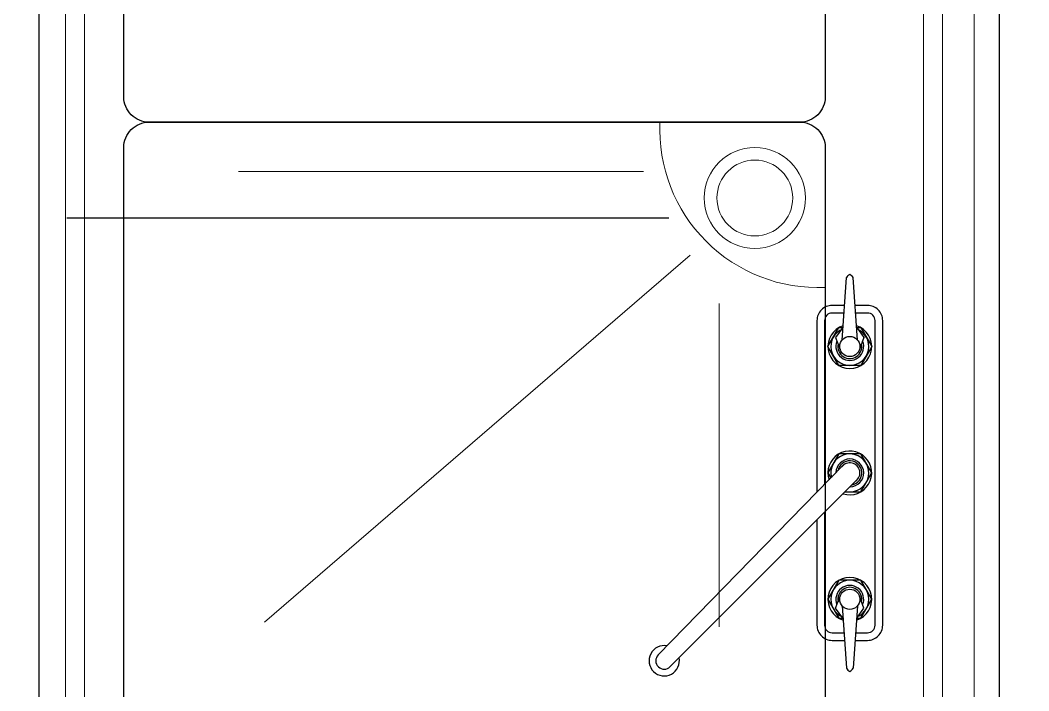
# Model space of a CAD drawing. Header units: millimetres. Extents: x 12325263 to 13848842, y -1463133 to 573208.
# Drawn here: x 12585822 to 12586620, y -824763 to -824232 of the extents above; entities that cross this region are included whole.
import ezdxf
from ezdxf.xclip import XClip

# ---------------------------------------------------------------- set-up
doc = ezdxf.new("R2010")
doc.units = ezdxf.units.MM
doc.header["$LTSCALE"] = 1000
doc.header["$XCLIPFRAME"] = 0
for name, color, linetype in [('A-WALL', 5, 'Continuous'), ('fur202301', 252, 'Continuous'), ('WALL', 5, 'Continuous'), ('WALL-SHATCH', 8, 'Continuous'), ('建筑-楼板开洞', 251, 'Continuous')]:
    doc.layers.add(name, color=color, linetype=linetype)

# ---------------------------------------------------------------- blocks, each defined once
blk = doc.blocks.new('adgshg13-A$C7F010FC0')
at = {"layer": 'WALL-SHATCH'}
h = blk.add_hatch(color=256, dxfattribs=at)
h.dxf.hatch_style = 1
h.paths.add_polyline_path([(-60384.17, -16880.9), (-763.16, 197.48), (12587.62, -13153.3), (12587.62, -157996.02), (-162964.85, -188820.43), (-171262.38, -180522.9), (-171262.38, -31310.9), (-150707.19, -10755.71), (-131860.08, -7980.9), (-99162.38, -7980.9), (-99162.38, -4980.9), (-76620.43, -4980.9), (-70107.65, -16880.9)], flags=16)
h.paths.add_polyline_path([(-60091.23, -16380.9), (-646.88, 646.88), (12987.62, -12987.62), (12987.62, -158331.9), (-163100.58, -189250.38), (-171662.38, -180688.59), (-171662.38, -31145.21), (-150777.9, -10260.73), (-131896.69, -7480.9), (-99562.38, -7480.9), (-99562.38, -4580.9), (-76365.55, -4580.9), (-69907.51, -16380.9)])
blk = doc.blocks.new('A$C4C7A72D3')
at = {"layer": 'WALL', "color": 1}
blk.add_blockref('adgshg13-A$C7F010FC0', (210433.01, 205503.57), dxfattribs=at)
blk = doc.blocks.new('asdgag02C')
at = {"layer": 'fur202301'}
for p, q in [((-115, 5.45), (-107, 11.21)), ((-107, 11.21), (-97.55, 7.62)), ((107, 11.21), (97.55, 7.62)), ((115, 5.45), (107, 11.21)), ((-105.1, 6.17), (-154.58, 2.61)), ((153.26, -142.08), (4.75, 6.44)), ((105.1, 6.17), (154.58, 2.61)), ((-105.1, -6.17), (-154.58, -2.61)), ((-115, -5.45), (-107, -11.21)), ((-107, -11.21), (-97.55, -7.62)), ((144.03, -151.64), (-6.27, -4.97)), ((107, -11.21), (97.55, -7.62)), ((105.1, -6.17), (154.58, -2.61)), ((115, -5.45), (107, -11.21))]:
    blk.add_line(p, q, dxfattribs=at)
for points in [[(132.5, 4.2), (132.5, 14, 0.414214), (120.5, 26), (-120.5, 26, 0.414214), (-132.5, 14), (-132.5, 4.2)], [(126.5, 4.63), (126.5, 14, 0.414214), (120.5, 20), (-120.5, 20, 0.414214), (-126.5, 14), (-126.5, 4.63)], [(-132.5, -4.2), (-132.5, -14, 0.414214), (-120.5, -26), (15.28, -26)], [(-126.5, -4.63), (-126.5, -14, 0.414214), (-120.5, -20), (9.13, -20)], [(31.19, -20), (120.5, -20, 0.414214), (126.5, -14), (126.5, -4.63)], [(37.19, -26), (120.5, -26, 0.414214), (132.5, -14), (132.5, -4.2)]]:
    blk.add_lwpolyline(points, format="xyb", dxfattribs=at)
for points in [[(-115, 5.45), (-115, 8.66), (-100, 17.32), (-85, 8.66), (-85, -8.66), (-100, -17.32), (-115, -8.66), (-115, -5.45)], [(15, -3.81), (15, 8.66), (0, 17.32), (-15, 8.66), (-15, -8.66), (0, -17.32), (4.01, -15)], [(115, 5.45), (115, 8.66), (100, 17.32), (85, 8.66), (85, -8.66), (100, -17.32), (115, -8.66), (115, -5.45)]]:
    blk.add_lwpolyline(points, dxfattribs=at)
for centre in [(-100, 0), (100, 0)]:
    blk.add_circle(centre, 8, dxfattribs=at)
for centre, radius, start, end in [((-100, 0), 17.32, 197.98729, 162.01271), ((0, 0), 17.32, 342.17468, 288.43066), ((100, 0), 17.32, 17.98729, 342.01271), ((-100, 0), 15, 201.63524, 158.36476), ((-100, 0), 11, 247.37981, 112.62019), ((-100, 0), 9.5, 258.04561, 101.95439), ((0, 0), 15, 346.82707, 283.7584), ((0, 0), 11, 0.98216, 269.52646), ((0, 0), 9.5, 11.37393, 259.04734), ((0, 0), 8, 36.41474, 232.95908), ((100, 0), 15, 21.63524, 338.36476), ((100, 0), 11, 67.37981, 292.62019), ((100, 0), 9.5, 78.04561, 281.95439), ((-150.23, -3.85), 7.79, 123.98167, 150.40409), ((150.23, -3.85), 7.79, 29.59591, 56.01833), ((-150.23, 3.85), 7.79, 209.59591, 236.01833), ((150.23, 3.85), 7.79, 303.98167, 330.40409), ((148.65, -146.86), 12, 169.33414, 101.37154), ((148.65, -146.86), 6.65, 226.01338, 46.01338)]:
    blk.add_arc(centre, radius, start, end, dxfattribs=at)
blk = doc.blocks.new('asdgag2019060117474293881')
at = {"lineweight": 9}
blk.add_line((0, -20), (1800, -20), dxfattribs=at)
at = {"lineweight": 0}
for p, q in [((21, -45), (1779, -45)), ((36, -60), (1764, -60))]:
    blk.add_line(p, q, dxfattribs=at)
at = {"color": 1, "lineweight": 9}
for p, q in [((769.51, -221.7), (1025.21, -221.7)), ((731.32, -244.76), (1021.47, -581.58)), ((665.11, -281.69), (665.11, -601.99))]:
    blk.add_line(p, q, dxfattribs=at)
blk.add_lwpolyline([(0, -760), (1800, -760), (1800, 0), (0, 0)], close=True)
at = {"lineweight": 0}
for points in [[(21, -45), (21, -739), (1779, -739), (1779, -45)], [(36, -60), (36, -724), (1764, -724), (1764, -60)]]:
    blk.add_lwpolyline(points, dxfattribs=at)
for points in [[(91, -137.84), (606, -137.84, -0.414214), (626, -157.84), (626, -672.84, -0.414214), (606, -692.84), (91, -692.84, -0.414214), (71, -672.84), (71, -157.84, -0.414214)], [(646, -137.84), (1161, -137.84, -0.414214), (1181, -157.84), (1181, -672.84, -0.414214), (1161, -692.84), (646, -692.84, -0.414214), (626, -672.84), (626, -157.84, -0.414214)]]:
    blk.add_lwpolyline(points, format="xyb", close=True)
at = {"color": 1, "lineweight": 0}
for radius in [40, 30]:
    blk.add_circle((686, -193.49), radius, dxfattribs=at)
blk.add_arc((631.86, -143.7), 125, 267.31397, 2.68603, dxfattribs=at)
blk.add_blockref('asdgag02C', (903.5, -118.34))
blk = doc.blocks.new('sdfgsdffhg')
at = {"layer": 'fur202301', "rotation": 270}
blk.add_blockref('asdgag2019060117474293881', (5513.17, 50370.13, 0), dxfattribs=at)

msp = doc.modelspace()

# ---------------------------------------------------------------- block references
ref = msp.add_blockref('A$C4C7A72D3', (12385714.85, -906209.52), dxfattribs=dict(rotation=350.041249254255))
XClip(ref).set_block_clipping_path([(223442.8584877662, 85923.1187333744), (220542.7961432356, 85923.1422391906), (220542.8579492103, 89292.823275506), (211526.9150355905, 89292.8101311298), (210631.4331447985, 94392.8080583527), (206113.3685902953, 94392.8025418455), (206001.4315187763, 95030.3127344656), (204376.2826588508, 94744.9613686837), (203364.4570056833, 100506.9030052917), (197947.3947122637, 99555.7482674252), (192482.3428474721, 130679.4765393781), (190118.7804593667, 130264.4504016289), (191623.4071957469, 121695.6427078634), (177046.6486519482, 119136.2011700841), (175707.6223907359, 126760.8483765714), (173902.988371335, 128026.4039125028), (169528.3854461554, 127258.2903269802), (169070.0967394859, 129868.3614864857), (163308.2517458182, 128856.6693391807), (163766.52659606, 126246.6171700556), (159679.1795131005, 125528.9180921423), (170669.6888374612, 62935.797914044), (167222.1989369914, 62330.4650948944), (167939.7759490944, 58243.6808593175), (171386.9528796654, 58848.2912487988), (172857.0656793863, 50477.0032648193), (165962.5026008021, 49266.4230898353), (168037.7813034765, 37447.1796448426), (140649.9584970828, 32638.2390106404), (115387.9799239188, 28202.5781787895), (95598.7254695911, 140907.4332163476), (226939.476109907, 163968.8668500402), (240128.6952811591, 88852.8973128139)])

# ---------------------------------------------------------------- next in the draw order: hatches: boundary and pattern name
at = {"layer": '建筑-楼板开洞'}
h = msp.add_hatch(dxfattribs=at)
h.set_pattern_fill('DASH', color=256, scale=500)
h.set_pattern_definition([(0, (0, 0), (476.25, 476.25), [476.25, -476.25])])
h.paths.add_polyline_path([(12597696.74, -842386.79), (12590696.81, -842386.9), (12590697.07, -843986.79), (12595796.81, -843986.85), (12595797.07, -849736.85), (12588796.81, -849736.79), (12588796.81, -851936.79), (12564896.81, -851936.79), (12564896.81, -816186.79), (12568846.81, -816186.79), (12568846.81, -816040), (12568846.81, -807536.79), (12574696.83, -807536.8), (12574696.77, -810386.79), (12575896.81, -810386.79), (12579055.23, -810386.78), (12580496.91, -811828.21), (12580696.91, -819086.85), (12595696.92, -819086.72), (12595696.9, -812786.79), (12597696.66, -812786.79)])

# ---------------------------------------------------------------- next in the draw order: block references
msp.add_blockref('sdfgsdffhg', (12581083.9, -874056.8, 0))

# ---------------------------------------------------------------- next in the draw order: linework, layer by layer
at = {"layer": 'A-WALL'}
msp.add_line((12586596.81, -822986.56), (12586596.81, -826186.79), dxfattribs=at)

doc.saveas('drawing.dxf')
